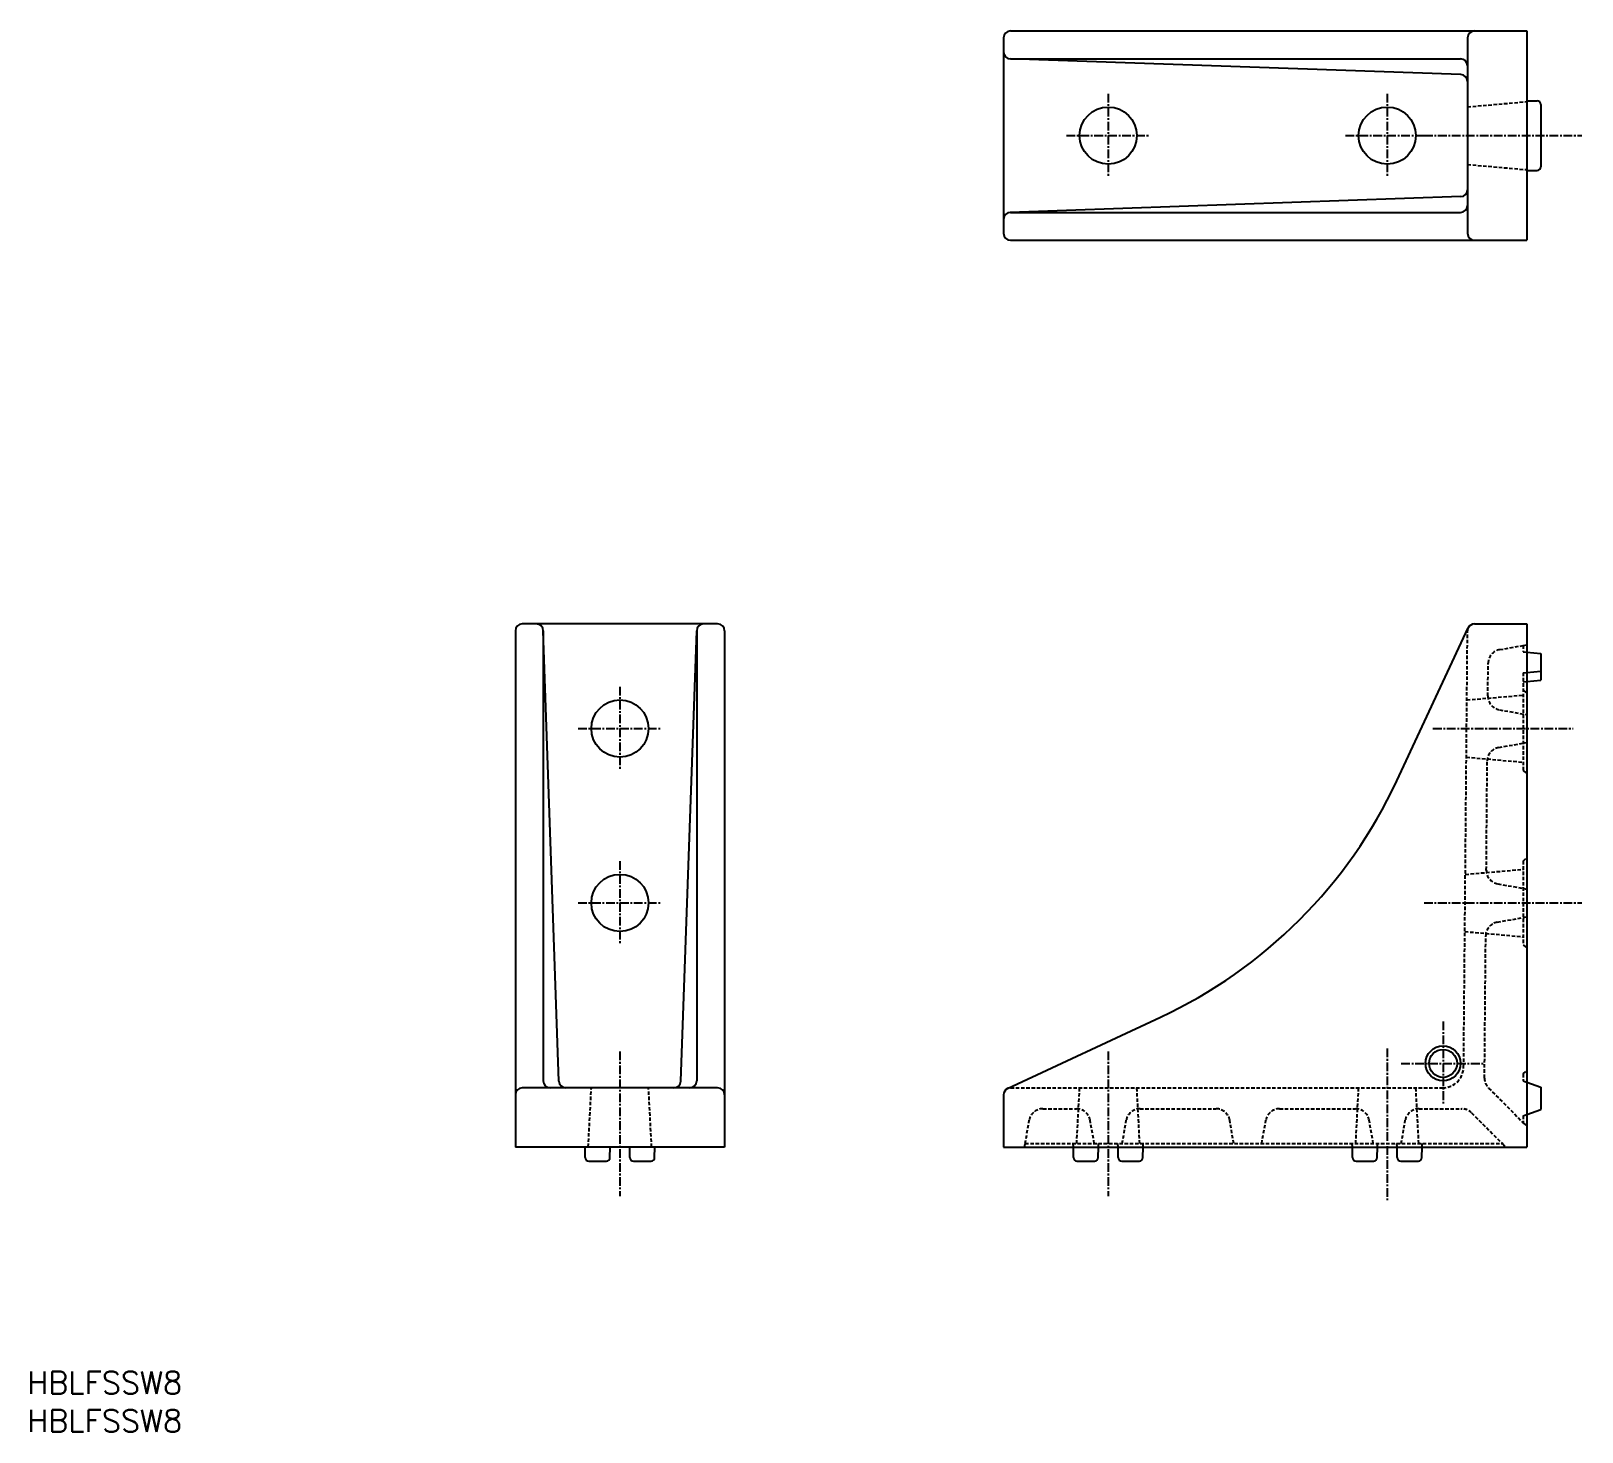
# Model space of a CAD drawing. Extents: x -55 to 167, y -29 to 172.
import ezdxf

# ---------------------------------------------------------------- set-up
doc = ezdxf.new("R2010")
doc.units = 0
doc.header["$MEASUREMENT"] = 0
doc.linetypes.add('CENTER', pattern=[2, 1.25, -0.25, 0.25, -0.25])
doc.linetypes.add('DASHED', pattern=[0.75, 0.5, -0.25])
doc.layers.get('0').update_dxf_attribs({"linetype": 'CONTINUOUS'})
doc.layers.add('CENTER', color=1, linetype='CENTER')
doc.styles.get("Standard").update_dxf_attribs({"font": 'txt.shx', "bigfont": 'bigfont.shx'})

msp = doc.modelspace()

# ---------------------------------------------------------------- linework, layer by layer
at = {"color": 7, "linetype": 'Continuous'}
for p, q in [((84.37, 171.28), (84.37, 143.28)), ((85.37, 172.28), (159.37, 172.28)), ((150.87, 171.28), (150.87, 143.28)), ((159.37, 172.28), (159.37, 142.28)), ((149.9, 166.02), (85.33, 168.28)), ((85.37, 168.28), (149.87, 168.28)), ((159.37, 162.28), (160.88, 162.25)), ((161.37, 161.75), (161.37, 152.8)), ((159.37, 152.28), (160.88, 152.3)), ((149.9, 148.53), (85.33, 146.27)), ((85.37, 146.28), (149.87, 146.28)), ((85.37, 142.28), (159.37, 142.28)), ((43.37, 87.28), (15.37, 87.28)), ((151.87, 87.28), (159.37, 87.28)), ((159.37, 87.28), (159.37, 12.28)), ((14.37, 86.28), (14.37, 12.28)), ((20.62, 21.74), (18.37, 86.31)), ((18.37, 86.28), (18.37, 21.78)), ((38.11, 21.74), (40.37, 86.31)), ((40.37, 86.28), (40.37, 21.78)), ((44.37, 86.28), (44.37, 12.28)), ((140.73, 64.77), (150.96, 86.7)), ((159.37, 83.23), (161.37, 83.06)), ((161.37, 83.06), (161.37, 79.21)), ((159.37, 80.32), (161.37, 80.49)), ((159.37, 79.03), (161.37, 79.21)), ((84.94, 20.68), (106.88, 30.91)), ((43.37, 20.78), (15.37, 20.78)), ((159.37, 21.59), (161.37, 20.87)), ((161.37, 20.87), (161.37, 17.69)), ((84.37, 19.78), (84.37, 12.28)), ((159.37, 16.96), (161.37, 17.69)), ((44.37, 12.28), (14.37, 12.28)), ((24.39, 10.77), (24.37, 12.28)), ((27.94, 10.77), (27.96, 12.28)), ((30.8, 10.77), (30.77, 12.28)), ((34.34, 10.77), (34.37, 12.28)), ((84.37, 12.28), (159.37, 12.28)), ((94.39, 10.77), (94.37, 12.28)), ((97.94, 10.77), (97.96, 12.28)), ((100.8, 10.77), (100.77, 12.28)), ((104.34, 10.77), (104.37, 12.28)), ((134.39, 10.77), (134.37, 12.28)), ((137.94, 10.77), (137.96, 12.28)), ((140.8, 10.77), (140.77, 12.28)), ((144.34, 10.77), (144.37, 12.28)), ((24.89, 10.28), (27.44, 10.28)), ((31.3, 10.28), (33.84, 10.28)), ((94.89, 10.28), (97.44, 10.28)), ((101.3, 10.28), (103.84, 10.28)), ((134.89, 10.28), (137.44, 10.28)), ((141.3, 10.28), (143.84, 10.28))]:
    msp.add_line(p, q, dxfattribs=at)
at = {"color": 3, "linetype": 'DASHED'}
for p, q in [((150.87, 161.4), (159.37, 162.15)), ((150.87, 153.14), (159.37, 152.4)), ((150.32, 23.75), (150.87, 86.28)), ((155.48, 83.59), (158.87, 84.19)), ((158.87, 84.19), (159.37, 84.28)), ((158.87, 84.19), (158.87, 83.28)), ((158.87, 83.28), (159.37, 83.23)), ((153.79, 76.96), (153.83, 81.64)), ((158.87, 80.28), (159.37, 80.32)), ((158.87, 80.28), (158.87, 66.28)), ((158.87, 78.99), (159.37, 79.03)), ((150.78, 76.38), (158.87, 77.08)), ((158.87, 77.78), (159.37, 77.28)), ((155.44, 74.97), (159.37, 74.28)), ((155.36, 69.57), (159.37, 70.28)), ((150.71, 68.18), (158.87, 67.46)), ((153.57, 51.99), (153.7, 67.62)), ((158.87, 66.28), (159.37, 65.78)), ((158.87, 53.28), (159.37, 53.78)), ((150.56, 51.38), (158.87, 52.1)), ((158.87, 53.28), (158.87, 41.28)), ((155.22, 50.01), (159.37, 49.28)), ((155.14, 44.53), (159.37, 45.28)), ((150.49, 43.18), (158.87, 42.44)), ((153.31, 22.18), (153.49, 42.58)), ((158.87, 41.28), (159.37, 40.78)), ((158.87, 22.78), (159.37, 23.28)), ((158.87, 22.78), (158.87, 21.78)), ((24.82, 12.28), (25.27, 20.78)), ((33.91, 12.28), (33.47, 20.78)), ((85.37, 20.78), (147.32, 20.78)), ((94.85, 12.78), (95.27, 20.78)), ((103.89, 12.78), (103.47, 20.78)), ((134.85, 12.78), (135.27, 20.78)), ((143.89, 12.78), (143.47, 20.78)), ((153.89, 20.75), (158.87, 15.78)), ((158.87, 21.78), (159.37, 21.59)), ((87.46, 12.78), (88.05, 16.12)), ((90.01, 17.78), (94.81, 17.78)), ((97.37, 12.78), (96.78, 16.12)), ((101.37, 12.78), (101.96, 16.12)), ((103.93, 17.78), (114.81, 17.78)), ((117.37, 12.78), (116.78, 16.12)), ((121.37, 12.78), (121.96, 16.12)), ((123.93, 17.78), (134.81, 17.78)), ((137.37, 12.78), (136.78, 16.12)), ((141.37, 12.78), (141.96, 16.12)), ((143.93, 17.78), (150.04, 17.78)), ((151.45, 17.19), (155.87, 12.78)), ((158.87, 16.78), (159.37, 16.96)), ((158.87, 16.78), (158.87, 15.78)), ((158.87, 15.78), (159.37, 15.28)), ((87.37, 12.28), (87.46, 12.78)), ((87.46, 12.78), (155.87, 12.78)), ((94.37, 12.28), (94.36, 12.78)), ((97.96, 12.28), (97.97, 12.78)), ((100.77, 12.28), (100.76, 12.78)), ((104.37, 12.28), (104.38, 12.78)), ((134.37, 12.28), (134.36, 12.78)), ((137.96, 12.28), (137.97, 12.78)), ((140.77, 12.28), (140.76, 12.78)), ((144.37, 12.28), (144.38, 12.78)), ((155.87, 12.78), (156.37, 12.28))]:
    msp.add_line(p, q, dxfattribs=at)
at = {"color": 7, "linetype": 'Continuous'}
for centre, radius in [((99.37, 157.28), 4.1), ((139.37, 157.28), 4.1), ((29.37, 72.28), 4.1), ((29.37, 47.28), 4.1), ((147.37, 24.28), 2)]:
    msp.add_circle(centre, radius, dxfattribs=at)
at = {"color": 3, "linetype": 'Continuous'}
msp.add_circle((147.37, 24.28), 2.5, dxfattribs=at)
at = {"color": 7, "linetype": 'Continuous'}
for centre, radius, start, end in [((85.37, 171.28), 1, 90, 180), ((151.87, 171.28), 1, 90, 180), ((85.37, 169.28), 1, 180, 270), ((149.87, 167.28), 1, 360, 90), ((149.87, 165.02), 1, 360, 88), ((160.87, 161.75), 0.5, 0, 89), ((160.87, 152.8), 0.5, 271, 0), ((149.87, 149.53), 1, 272, 360), ((149.87, 147.28), 1, 270, 0), ((85.37, 145.28), 1, 90, 180), ((85.37, 143.28), 1, 180, 270), ((151.87, 143.28), 1, 180, 270), ((15.37, 86.28), 1, 90, 180), ((17.37, 86.28), 1, 0, 90), ((41.37, 86.28), 1, 90, 180), ((43.37, 86.28), 1, 0, 90), ((151.87, 86.28), 1, 90, 154.9997), ((77.29, 94.35), 70, 295, 335), ((15.37, 19.78), 1, 90, 180), ((19.37, 21.78), 1, 180, 270), ((21.62, 21.78), 1, 182, 270), ((37.11, 21.78), 1, 270, 358), ((39.37, 21.78), 1, 270, 0), ((43.37, 19.78), 1, 0, 90), ((85.37, 19.78), 1, 115.0004, 180), ((24.89, 10.78), 0.5, 181, 270), ((27.44, 10.78), 0.5, 270, 359), ((31.3, 10.78), 0.5, 181, 270), ((33.84, 10.78), 0.5, 270, 359), ((94.89, 10.78), 0.5, 181, 270), ((97.44, 10.78), 0.5, 270, 359), ((101.3, 10.78), 0.5, 181, 270), ((103.84, 10.78), 0.5, 270, 359), ((134.89, 10.78), 0.5, 181, 270), ((137.44, 10.78), 0.5, 270, 359), ((141.3, 10.78), 0.5, 181, 270), ((143.84, 10.78), 0.5, 270, 359)]:
    msp.add_arc(centre, radius, start, end, dxfattribs=at)
at = {"color": 3, "linetype": 'DASHED'}
for centre, radius, start, end in [((151.87, 86.28), 1, 154.9997, 179.5), ((155.83, 81.62), 2, 100, 179.5), ((155.79, 76.94), 2, 179.5, 260), ((155.7, 67.6), 2, 100, 179.5), ((155.57, 51.98), 2, 179.5, 260), ((155.49, 42.56), 2, 100, 179.5), ((147.32, 23.78), 3, 270, 359.5), ((85.37, 19.78), 1, 90, 115.0004), ((155.31, 22.16), 2, 179.5, 225), ((90.01, 15.78), 2, 90, 170), ((94.81, 15.78), 2, 10, 90), ((103.93, 15.78), 2, 90, 170), ((114.81, 15.78), 2, 10, 90), ((123.93, 15.78), 2, 90, 170), ((134.81, 15.78), 2, 10, 90), ((143.93, 15.78), 2, 90, 170), ((150.04, 15.78), 2, 45, 90)]:
    msp.add_arc(centre, radius, start, end, dxfattribs=at)
at = {"layer": 'CENTER', "color": 1, "linetype": 'CENTER'}
for p, q in [((99.37, 163.28), (99.37, 151.28)), ((139.37, 163.28), (139.37, 151.28)), ((93.37, 157.28), (105.37, 157.28)), ((133.37, 157.28), (145.37, 157.28)), ((144.64, 157.28), (167.28, 157.28)), ((29.37, 78.28), (29.37, 66.28)), ((23.37, 72.28), (35.37, 72.28)), ((145.92, 72.28), (166, 72.28)), ((29.37, 53.28), (29.37, 41.28)), ((23.37, 47.28), (35.37, 47.28)), ((144.64, 47.28), (167.28, 47.28)), ((147.37, 30.28), (147.37, 18.28)), ((29.37, 25.98), (29.37, 5.26)), ((99.37, 25.98), (99.37, 5.26)), ((139.37, 26.41), (139.37, 4.62)), ((141.37, 24.28), (153.37, 24.28))]:
    msp.add_line(p, q, dxfattribs=at)

# ---------------------------------------------------------------- texts
at = {"color": 7, "linetype": 'Continuous'}
for p in [(-55.61, -23.1), (-55.61, -28.56)]:
    msp.add_text('HBLFSSW8', height=3.2, dxfattribs=at).set_placement(p)

doc.saveas('drawing.dxf')
